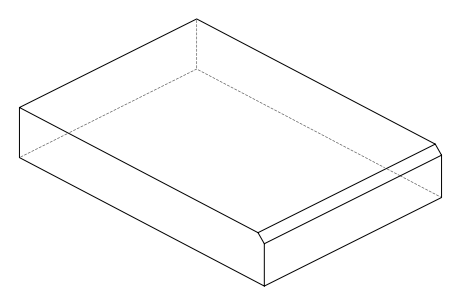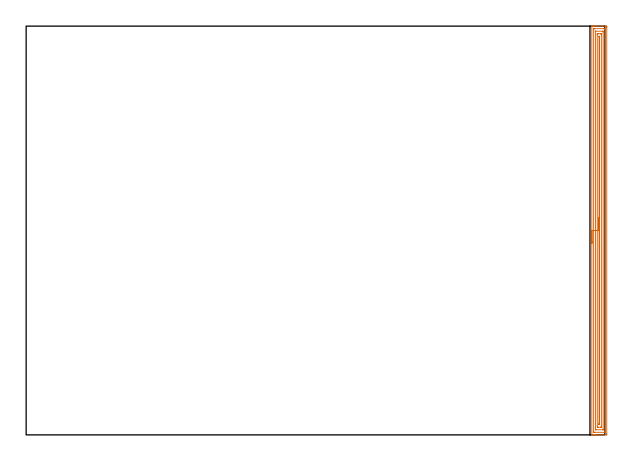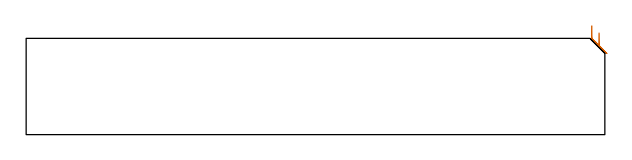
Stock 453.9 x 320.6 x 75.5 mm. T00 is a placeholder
(PLAN: 1 operations, 0 tool changes, 13 min)
(1 AREA_MILL | FG_CHAMFER_SURFACE | UGT0205_001 | 13 min | 21941 mm3)
(TOOL UGT0205_001 | Chamfer Mill 20 x 3 x 45 deg. | D20 FL50 Z2)
(OP 1 AREA_MILL)
G17 G21 G94 G90
T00 M6
G54
G17 G0 G90 X443.7 Y150.3 S1061 M3
G43 Z85.5 H0
G94 G1 Y150.338 Z84.628 F250.
Y150.452 Z83.763
Y150.641 Z82.912
Y150.903 Z82.08
Y151.237 Z81.274
Y151.64 Z80.5
Y152.108 Z79.764
Y152.64 Z79.072
Y153.229 Z78.429
Y153.872 Z77.84
Y154.564 Z77.308
Y155.3 Z76.84
Y156.074 Z76.437
Y156.88 Z76.103
Y157.712 Z75.841
Y158.563 Z75.652
Y159.428 Z75.538
Y160.3 Z75.5
Y320.445
X443.703 Y320.59 Z75.488
X443.728 Y320.593 Z75.463
X444.068 Y320.6 Z75.131
X444.497 Z74.702
X445.115 Z74.08
X446.311 Z72.886
X446.889 Z72.305
X454.583 Z64.614
X454.872 Y320.597 Z64.325
X455.391 Y320.592 Z63.806
X455.394 Y320.524 Z63.803
X455.399 Y319.998 Z63.801
X455.4 Y319.467 Z63.8
Y0.602
X455.396 Y0.237 Z63.802
X455.392 Y0.01 Z63.806
X455.161 Y0. Z64.037
X446.889 Z72.305
X446.311 Z72.886
X446.002 Z73.194
X445.424 Z73.772
X445.115 Z74.08
X444.068 Z75.131
X443.728 Y0.007 Z75.463
X443.703 Y0.01 Z75.488
X443.7 Y0.155 Z75.5
Y160.3
X445.114 Z74.086
Y318.214
X445.115 Y318.59 Z74.085
X445.62 Y318.599 Z73.58
X453.098 Y318.6 Z66.102
X453.603 Y318.599 Z65.597
X453.985 Y318.59 Z65.215
X453.986 Y318.214 Z65.214
Y2.386
X453.985 Y2.01 Z65.215
X453.48 Y2.001 Z65.72
X446.002 Y2. Z73.198
X445.497 Y2.001 Z73.703
X445.115 Y2.01 Z74.085
X445.114 Y2.386 Z74.086
Y2.387
Y160.3
X446.529 Z72.671
Y316.52
X446.53 Y316.566 Z72.67
X446.532 Y316.587 Z72.668
X446.534 Y316.59 Z72.666
X446.551 Y316.593 Z72.649
X446.721 Y316.599 Z72.479
X452.211 Z66.989
X452.38 Y316.596 Z66.82
X452.492 Y316.591 Z66.708
X452.565 Y316.585 Z66.635
X452.567 Y316.55 Z66.633
X452.569 Y316.43 Z66.631
X452.571 Y316.067 Z66.629
Y4.079
X452.57 Y4.034 Z66.63
X452.568 Y4.013 Z66.632
X452.566 Y4.01 Z66.634
X452.549 Y4.007 Z66.651
X452.379 Y4.001 Z66.821
X446.889 Z72.311
X446.72 Y4.004 Z72.48
X446.608 Y4.009 Z72.592
X446.535 Y4.015 Z72.665
X446.533 Y4.05 Z72.667
X446.531 Y4.17 Z72.669
X446.529 Y4.532 Z72.671
Y160.3
X447.943 Z71.257
Y313.753
X447.947 Y314.473 Z71.253
X447.95 Y314.578 Z71.25
X447.957 Y314.59 Z71.243
X447.98 Y314.594 Z71.22
X448.032 Y314.597 Z71.168
X448.242 Y314.599 Z70.958
X448.663 Y314.6 Z70.537
X450.482 Z68.718
X450.873 Y314.594 Z68.327
X451.068 Y314.59 Z68.132
X451.15 Y314.582 Z68.05
X451.157 Y313.753 Z68.043
Y6.847
X451.153 Y6.127 Z68.047
X451.15 Y6.022 Z68.05
X451.143 Y6.009 Z68.057
X451.12 Y6.006 Z68.08
X451.068 Y6.003 Z68.132
X450.858 Y6.001 Z68.342
X450.437 Y6. Z68.763
X448.618 Z70.582
X448.227 Y6.006 Z70.973
X448.032 Y6.01 Z71.168
X447.949 Y6.018 Z71.251
X447.943 Y6.847 Z71.257
Y160.3
X449.357 Z69.843
Y312.163
X449.358 Y312.357 Z69.842
X449.361 Y312.487 Z69.839
X449.364 Y312.582 Z69.836
X449.394 Y312.59 Z69.806
X449.55 Y312.597 Z69.65
X449.64 Y312.599 Z69.56
X449.695 Y312.598 Z69.505
X449.725 Y312.594 Z69.475
X449.735 Y312.591 Z69.465
X449.737 Y312.551 Z69.463
X449.742 Y312.163 Z69.458
X449.743 Y311.969 Z69.457
Y311.775
Y8.437
X449.742 Y8.242 Z69.458
X449.739 Y8.113 Z69.461
X449.736 Y8.018 Z69.464
X449.706 Y8.01 Z69.494
X449.55 Y8.003 Z69.65
X449.46 Y8.001 Z69.74
X449.405 Y8.002 Z69.795
X449.375 Y8.006 Z69.825
X449.365 Y8.009 Z69.835
X449.363 Y8.049 Z69.837
X449.358 Y8.437 Z69.842
X449.357 Y8.631 Z69.843
Y8.825
Y160.3
Y161.172 Z69.881
Y162.036 Z69.995
Y162.888 Z70.184
Y163.72 Z70.446
Y164.526 Z70.78
Y165.3 Z71.183
Y166.036 Z71.652
Y166.728 Z72.183
Y167.371 Z72.772
Y167.96 Z73.415
Y168.491 Z74.107
Y168.96 Z74.843
Y169.363 Z75.617
Y169.697 Z76.423
Y169.959 Z77.255
Y170.148 Z78.107
Y170.262 Z78.972
Y170.3 Z79.843
G0 Z85.5
M5
M2
